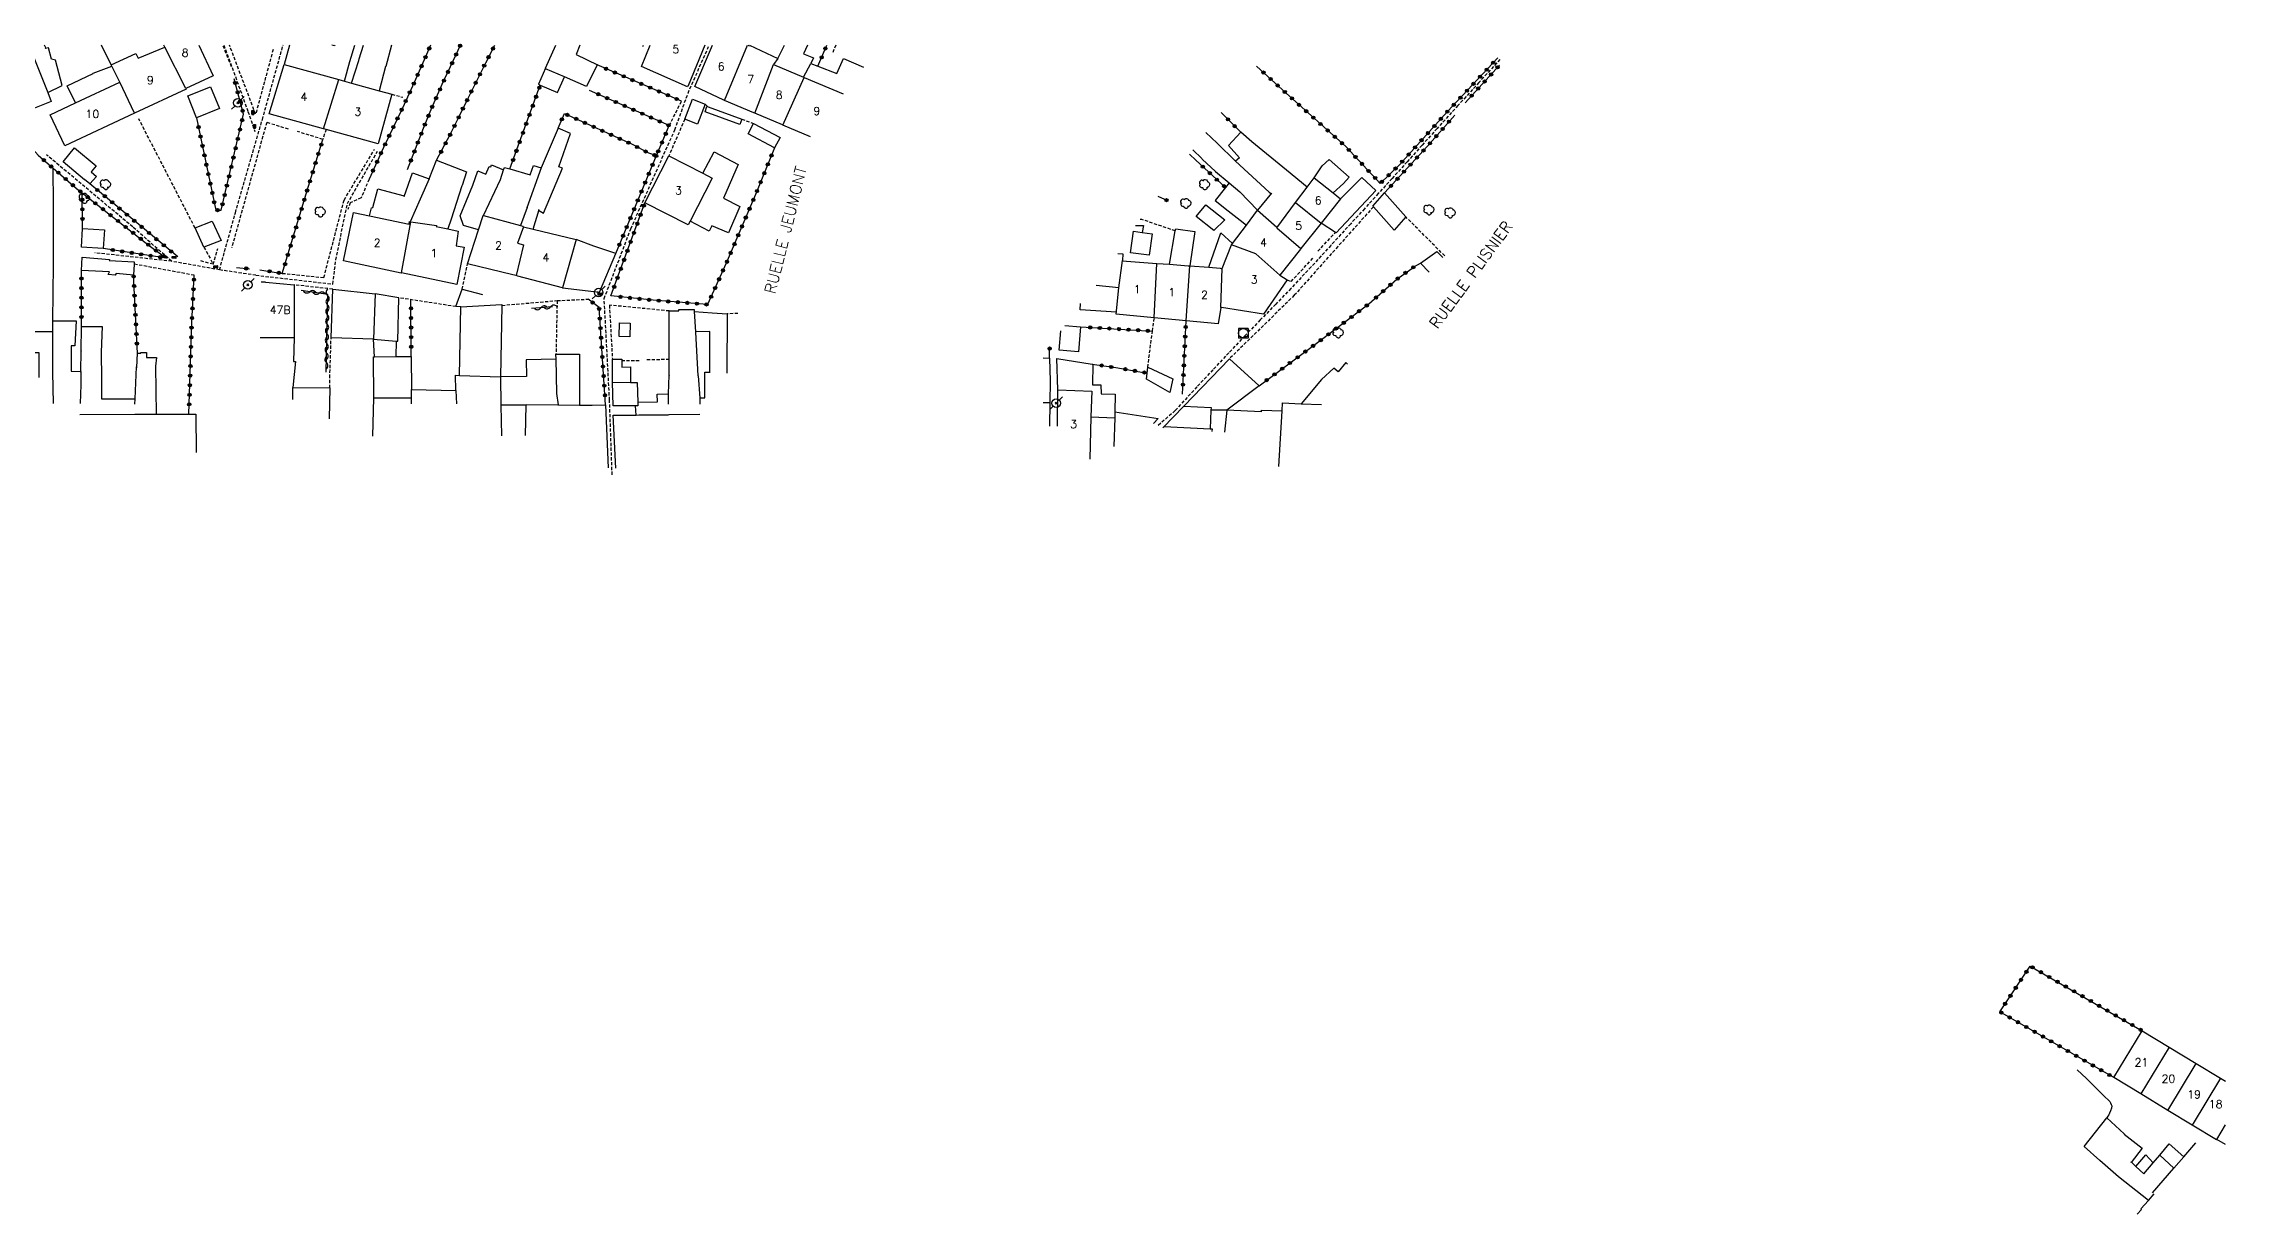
# Model space of a CAD drawing. Header units: millimetres. Extents: x 132999 to 134001, y 129000 to 130000.
# Drawn here: x 133659.1 to 134000, y 129817.4 to 130000.2 of the extents above; entities that cross this region are included whole.
import ezdxf
from ezdxf.enums import TextEntityAlignment as Align

# ---------------------------------------------------------------- set-up
doc = ezdxf.new("R2010")
doc.units = ezdxf.units.MM
doc.linetypes.add('DASHED', pattern=[0.75, 0.5, -0.25])
doc.layers.get('0').update_dxf_attribs({"linetype": 'CONTINUOUS'})
for name, color, linetype in [('W0001', 6, 'DASHED'), ('W0017', 7, 'CONTINUOUS'), ('W0070', 7, 'DASHED'), ('W0101', 7, 'CONTINUOUS'), ('W0104', 1, 'CONTINUOUS'), ('W0112', 1, 'DASHED'), ('W0300', 7, 'CONTINUOUS'), ('W0310', 3, 'CONTINUOUS'), ('W0323', 7, 'CONTINUOUS'), ('W0330', 7, 'CONTINUOUS'), ('W0401', 7, 'CONTINUOUS'), ('W0420', 7, 'CONTINUOUS'), ('W0473', 7, 'CONTINUOUS'), ('W0989', 7, 'CONTINUOUS'), ('W0991', 7, 'CONTINUOUS'), ('W1102', 7, 'CONTINUOUS')]:
    doc.layers.add(name, color=color, linetype=linetype)
doc.styles.get("Standard").update_dxf_attribs({"font": 'romans.shx', "width": 0.85})

# ---------------------------------------------------------------- blocks, each defined once
blk = doc.blocks.new('T401')
for p, q in [((-0.3, 0.3), (0, 0.3)), ((-0.3, -0.25), (-0.3, 0.3)), ((-0.3, 0.15), (0, 0.15)), ((-0.3, 0), (0, 0)), ((0, 0.3), (0, -0.25)), ((-0.3, -0.15), (0, -0.15)), ((-0.3, -0.25), (-0.3, -0.3)), ((-0.3, -0.3), (0, -0.3)), ((0, -0.3), (0, -0.25))]:
    blk.add_line(p, q)
blk = doc.blocks.new('T300')
for p, q in [((-0.8, 0.51), (-0.86, 0.34)), ((-0.86, 0.34), (-0.86, 0.17)), ((-0.86, 0.17), (-0.74, 0.06)), ((-0.69, 0.63), (-0.8, 0.51)), ((-0.8, -0.06), (-0.74, 0.06)), ((-0.74, 0.06), (-0.69, 0.11)), ((-0.57, 0.69), (-0.69, 0.63)), ((-0.46, 0.69), (-0.57, 0.69)), ((-0.29, 0.63), (-0.46, 0.69)), ((-0.29, 0.63), (-0.17, 0.74)), ((-0.23, 0.57), (-0.29, 0.63)), ((-0.17, 0.74), (-0.06, 0.8)), ((-0.06, 0.8), (0.06, 0.8)), ((0.06, 0.8), (0.23, 0.74)), ((0.23, 0.74), (0.34, 0.63)), ((0.34, 0.63), (0.4, 0.51)), ((0.46, 0.46), (0.34, 0.46)), ((0.4, 0.51), (0.4, 0.46)), ((0.57, 0.4), (0.46, 0.46)), ((0.57, 0.4), (0.69, 0.29)), ((0.69, 0.29), (0.74, 0.17)), ((0.74, 0.06), (0.69, -0.17)), ((0.74, 0.17), (0.74, 0.06)), ((-0.8, -0.17), (-0.8, -0.06)), ((-0.8, -0.23), (-0.8, -0.17)), ((-0.74, -0.34), (-0.8, -0.23)), ((-0.69, -0.4), (-0.74, -0.34)), ((-0.51, -0.46), (-0.69, -0.4)), ((-0.4, -0.46), (-0.51, -0.46)), ((-0.4, -0.46), (-0.34, -0.46)), ((-0.34, -0.46), (-0.34, -0.4)), ((-0.34, -0.51), (-0.34, -0.46)), ((-0.29, -0.63), (-0.34, -0.51)), ((-0.17, -0.74), (-0.29, -0.63)), ((-0.06, -0.8), (-0.17, -0.74)), ((0.06, -0.8), (-0.06, -0.8)), ((0.17, -0.74), (0.06, -0.8)), ((0.23, -0.69), (0.17, -0.74)), ((0.29, -0.46), (0.23, -0.46)), ((0.29, -0.63), (0.23, -0.69)), ((0.46, -0.4), (0.29, -0.46)), ((0.34, -0.51), (0.29, -0.63)), ((0.34, -0.51), (0.34, -0.46)), ((0.57, -0.34), (0.46, -0.4)), ((0.63, -0.29), (0.57, -0.34)), ((0.69, -0.17), (0.63, -0.29))]:
    blk.add_line(p, q)
blk = doc.blocks.new('T473')
for p, q in [((-0.166667, 0.166667), (0.166667, -0.166667)), ((-0.166667, -0.166667), (0.166667, 0.166667)), ((0.500001, 0.500001), (1.000002, 1.000002)), ((-1.000002, -1.000002), (-0.500001, -0.500001))]:
    blk.add_line(p, q)
blk.add_ellipse((0, 0), major_axis=(0.471405, 0.471405), ratio=1, start_param=5.4977871438, end_param=11.780972451)
blk = doc.blocks.new('T420')
for p, q in [((0.75, 0.75), (-0.75, 0.75)), ((-0.75, 0.75), (-0.75, -0.75)), ((0.75, 0.75), (0.75, -0.75)), ((0.75, -0.75), (-0.75, -0.75))]:
    blk.add_line(p, q)
blk.add_ellipse((0, 0), major_axis=(-0.53, 0.53), ratio=1, start_param=3.926991, end_param=10.210176)
blk = doc.blocks.new('t323o')
at = {"color": 0, "linetype": 'Continuous'}
for radius in [0.25, 0.15]:
    blk.add_circle((0, 0), radius, dxfattribs=at)
blk = doc.blocks.new('t310o')
at = {"color": 0, "linetype": 'Continuous'}
for centre, start, end in [((-0.5, 0.38), 216.8699, 323.1304), ((0.5, -0.37), 36.8699, 143.1303)]:
    blk.add_arc(centre, 0.625, start, end, dxfattribs=at)

msp = doc.modelspace()

# ---------------------------------------------------------------- linework, layer by layer
at = {"layer": 'W0001'}
for points in [[(133747.96, 129932.88), (133747.56, 129944.54), (133746.72, 129960.41)], [(133849.22, 129957.07), (133846.82, 129954.6), (133844.31, 129951.95), (133841.82, 129949.29), (133839.33, 129946.62), (133835.91, 129942.92), (133833.27, 129940.58)]]:
    msp.add_lwpolyline(points, dxfattribs=at)
at = {"layer": 'W0017'}
for points in [[(133693.8, 129962.97), (133693.12, 129962.96)], [(133976.86, 129839.93), (133977.57, 129839.26), (133978.28, 129838.59), (133978.99, 129837.91), (133979.98, 129836.94), (133980.96, 129835.96), (133981.94, 129834.98)], [(133981.94, 129834.98), (133982.05, 129834.77), (133982.16, 129834.55), (133982.24, 129834.33), (133982.22, 129833.94), (133982.08, 129833.54), (133981.9, 129833.16), (133981.77, 129832.93), (133981.63, 129832.7), (133981.48, 129832.46)]]:
    msp.add_lwpolyline(points, dxfattribs=at)
at = {"layer": 'W0070'}
for points in [[(133692.32, 129964.05), (133686.62, 129964.89), (133689.11, 129973.82), (133693.32, 129988.38), (133696.55, 130000)], [(133687.3, 130000), (133691.07, 129989.65), (133692.15, 129986.5)], [(133746.72, 129960.41), (133750.88, 129971.31), (133757.75, 129986.78), (133759.82, 129992.48), (133763.13, 130000)], [(133886.67, 129997.76), (133883.39, 129994.16), (133880.11, 129990.57), (133876.84, 129986.96), (133874.49, 129984.36), (133872.16, 129981.75), (133869.81, 129979.15), (133867.66, 129976.8), (133865.51, 129974.45), (133863.35, 129972.1), (133860.25, 129968.72), (133857.16, 129965.34), (133854.02, 129962), (133851.63, 129959.53), (133849.22, 129957.07)], [(133686.62, 129964.89), (133679.14, 129966.23), (133673.07, 129971.6), (133659.6, 129982.85)], [(133692.32, 129964.05), (133704.32, 129962.68), (133704.8, 129966.45), (133706.6, 129975.25), (133711.31, 129983.43)], [(133679.14, 129966.23), (133667.15, 129967.55)]]:
    msp.add_lwpolyline(points, dxfattribs=at)
at = {"layer": 'W0101'}
for points in [[(133671.07, 129994.21), (133669.79, 129996.73), (133669.69, 129996.92), (133673.53, 129998.71), (133673.9, 129997.97), (133678.06, 129999.67), (133678.1, 129999.68)], [(133678.1, 129999.68), (133677.94, 130000)], [(133683.38, 130000), (133685.63, 129995.19), (133681.38, 129993.2)], [(133759.81, 129993.62), (133759.76, 129993.5), (133752.53, 129996.66), (133753.91, 130000)], [(133762.45, 130000), (133759.82, 129993.64)], [(133760.89, 129993.52), (133763.64, 130000)], [(133769.14, 130000), (133769.39, 129999.9), (133769.43, 129999.98), (133773.84, 129997.9), (133773.19, 129996.96), (133773.19, 129996.96)], [(133694.37, 129989.28), (133696.74, 129996.95)], [(133696.74, 129996.95), (133705.24, 129994.61)], [(133773.19, 129996.96), (133777.87, 129994.98), (133777.98, 129994.93)], [(133662.46, 129984.27), (133660.19, 129989.13), (133664.12, 129990.96), (133671.07, 129994.21)], [(133681.38, 129993.2), (133681.41, 129993.13), (133673.32, 129989.35)], [(133705.24, 129994.61), (133706.15, 129994.36), (133707.25, 129994.06), (133711.56, 129992.88), (133713.53, 129992.34), (133711.4, 129984.6), (133703.28, 129986.83), (133702.89, 129986.93)], [(133765.53, 129991.36), (133765.42, 129991.41), (133765.41, 129991.39), (133760.89, 129993.52)], [(133777.98, 129994.93), (133784.04, 129992.37)], [(133673.32, 129989.35), (133662.46, 129984.27)], [(133702.89, 129986.93), (133694.37, 129989.28)], [(133770.24, 129989.36), (133770.1, 129989.42), (133770.1, 129989.43), (133765.53, 129991.36)], [(133774.64, 129987.49), (133774.58, 129987.52), (133770.24, 129989.36)], [(133778.93, 129985.68), (133774.64, 129987.49)], [(133753.08, 129975.35), (133756.81, 129982.69), (133756.82, 129982.68)], [(133756.83, 129982.68), (133762.12, 129979.99), (133763.58, 129979.24), (133760.15, 129972.51), (133759.85, 129971.91), (133753.08, 129975.35)], [(133854.72, 129975.39), (133856.53, 129977.81), (133857.63, 129979.28), (133860.63, 129976.9), (133861.75, 129976)], [(133851.79, 129971.48), (133854.72, 129975.39)], [(133861.75, 129976), (133858.73, 129972.2)], [(133715.02, 129964.4), (133705.99, 129966.3), (133707.58, 129973.86), (133710.05, 129973.34), (133716.23, 129972.04), (133716.24, 129972.1), (133716.31, 129972.42), (133716.41, 129972.41), (133716.52, 129972.39)], [(133716.52, 129972.39), (133720.51, 129971.82), (133720.49, 129971.68), (133722.3, 129971.3), (133723.92, 129970.96), (133723.58, 129968.63), (133724.84, 129968.45)], [(133732.98, 129963.99), (133732.45, 129964.13), (133732.45, 129964.13), (133725.36, 129965.83), (133727.08, 129971.15), (133727.81, 129973.4), (133727.88, 129973.38), (133733.65, 129971.82), (133734.01, 129971.73), (133733.99, 129971.63), (133734.14, 129971.6)], [(133844.75, 129968.82), (133844.88, 129969), (133847.05, 129971.89), (133848.79, 129974.21), (133851.82, 129971.56), (133851.79, 129971.48)], [(133858.73, 129972.2), (133855.55, 129968.21)], [(133734.14, 129971.6), (133735.64, 129971.24), (133742.36, 129969.62)], [(133742.36, 129969.62), (133740.2, 129962.08)], [(133843.29, 129965.12), (133844.75, 129968.82)], [(133724.84, 129968.45), (133723.69, 129962.6)], [(133827.1, 129962.11), (133827.69, 129966.34)], [(133827.69, 129966.34), (133827.67, 129966.3), (133833.07, 129965.9)], [(133833.07, 129965.9), (133833.07, 129965.9), (133835.04, 129965.76), (133837.95, 129965.54), (133838.23, 129965.52)], [(133838.23, 129965.52), (133841.21, 129965.29), (133842.97, 129965.16), (133843.26, 129965.05), (133843.29, 129965.12)], [(133855.55, 129968.21), (133855.49, 129968.13), (133855.51, 129968.12), (133852.3, 129964.09)], [(133693.8, 129962.97), (133698.3, 129962.54), (133698.29, 129954.29)], [(133723.69, 129962.6), (133715.03, 129964.43), (133715.02, 129964.4)], [(133740.2, 129962.08), (133733.23, 129963.92), (133732.98, 129963.99)], [(133832.64, 129957.39), (133826.7, 129957.95), (133827.1, 129962.11)], [(133852.3, 129964.09), (133853.42, 129963.32), (133849.72, 129957.95), (133843.14, 129959)], [(133843.14, 129959), (133843.05, 129959.01), (133843.06, 129959.02), (133842.65, 129956.48), (133837.62, 129956.95), (133837.62, 129956.92)], [(133837.62, 129956.92), (133832.64, 129957.39)], [(133695.83, 129954.29), (133692.98, 129954.29)], [(133698.29, 129954.29), (133695.83, 129954.29)], [(133698.1, 129946.51), (133703.84, 129946.46), (133703.73, 129941.62)], [(133698.1, 129946.51), (133698.1, 129946.51)], [(133710.56, 129938.93), (133710.73, 129944.9), (133716.61, 129944.89)], [(133716.61, 129944.89), (133716.63, 129946.2), (133723.52, 129946.07), (133723.63, 129943.96)], [(133817.53, 129940.48), (133817.59, 129946.13), (133822.91, 129945.95), (133822.77, 129941.92)], [(133664.82, 129942.32), (133673.37, 129942.35)], [(133673.37, 129942.35), (133676.7, 129942.36), (133680.03, 129942.37)], [(133734.44, 129939), (133734.44, 129939), (133734.52, 129943.75), (133734.52, 129943.87), (133739.47, 129943.81)], [(133739.47, 129943.81), (133739.58, 129943.81), (133742.86, 129943.77), (133744.85, 129943.75), (133744.85, 129943.75)], [(133748.55, 129933.94), (133748.1, 129942.18), (133748.23, 129942.18)], [(133748.23, 129942.18), (133751.74, 129942.22), (133752.14, 129942.23), (133756.71, 129942.27)], [(133756.71, 129942.27), (133756.89, 129942.28), (133761.68, 129942.33)], [(133815.29, 129944.17), (133816.33, 129944.18), (133816.29, 129940.48)], [(133822.77, 129941.92), (133826.51, 129941.79), (133826.34, 129937.33)], [(133852.13, 129934.17), (133852.63, 129942.87), (133852.7, 129944.13), (133855.59, 129943.97), (133858.78, 129943.84)], [(133834.19, 129940.44), (133834.19, 129940.44), (133834.19, 129940.44), (133841.38, 129940.06), (133841.68, 129940.04), (133841.67, 129939.64)], [(133986.8, 129836.18), (133982.57, 129838.76), (133987.01, 129846.06), (133991.21, 129843.5)], [(133991.21, 129843.5), (133995.42, 129840.95)], [(133995.42, 129840.95), (133999.22, 129838.64)], [(133991.03, 129833.61), (133986.8, 129836.18)], [(133999.22, 129838.64), (134000, 129838.16)], [(133994.83, 129831.3), (133991.03, 129833.61)], [(133998.68, 129829.05), (133998.64, 129828.99), (133994.83, 129831.3)], [(134000, 129828.28), (133998.68, 129829.05)], [(133991.96, 129824.6), (133993.49, 129826.37), (133995.37, 129828.54)], [(133988.63, 129820.76), (133991.96, 129824.6)]]:
    msp.add_lwpolyline(points, dxfattribs=at)
msp.add_lwpolyline([(133655.61, 129989.3), (133652.55, 129996.98), (133657.29, 129998.86), (133659.78, 129992.61), (133660.34, 129991.19)], close=True, dxfattribs=at)
at = {"layer": 'W0104'}
for points in [[(133659.78, 129992.61), (133662.06, 129993.67), (133660.98, 129997.63), (133660.37, 129997.78), (133659.88, 129999.56), (133659.46, 129999.45), (133659.49, 129999.56), (133659.29, 130000)], [(133669.69, 129996.92), (133668.2, 130000)], [(133697.56, 130000), (133696.74, 129996.95)], [(133704.64, 130000), (133704.6, 129999.88), (133704.6, 129999.87), (133704.17, 130000)], [(133706.15, 129994.36), (133706.97, 129997.42), (133706.98, 129997.46), (133707.77, 130000)], [(133707.25, 129994.06), (133708.38, 129997.61), (133708.45, 129997.84), (133709.14, 130000)], [(133713.48, 130000), (133712.62, 129996.66), (133712.55, 129996.68), (133711.56, 129992.88)], [(133742.9, 130000), (133742.36, 129998.55), (133745.65, 129996.94), (133745.63, 129996.89), (133743.98, 129993.51), (133740.5, 129995.02), (133737.53, 129996.31), (133737.56, 129996.37), (133739.14, 130000)], [(133773.84, 129997.9), (133774.91, 130000)], [(133778.49, 130000), (133777.87, 129998.62), (133779.41, 129998.03), (133779.01, 129997.13), (133780.12, 129996.7), (133783.05, 129995.57), (133784.1, 129997.93), (133787.22, 129996.54)], [(133664.12, 129990.96), (133662.83, 129993.61), (133666.9, 129995.58), (133666.9, 129995.59), (133669.79, 129996.73)], [(133737.56, 129996.37), (133736.45, 129993.89), (133736.74, 129993.76), (133739.41, 129992.57), (133740.5, 129995.02)], [(133777.87, 129994.98), (133779.01, 129997.13)], [(133735.64, 129971.24), (133736.55, 129974.33), (133736.48, 129974.22), (133737.22, 129973.73), (133740.2, 129980.76), (133739.62, 129981.01), (133741.45, 129986.21), (133739.52, 129987.02), (133736.9, 129980.83)], [(133845.36, 129981.87), (133842.51, 129984.69), (133842.51, 129984.68), (133840.74, 129986.35)], [(133856.53, 129977.81), (133853.31, 129980.44), (133853.3, 129980.47), (133847.89, 129984.88), (133846.17, 129986.41), (133844.27, 129984.34), (133845.97, 129982.41), (133845.36, 129981.87), (133850.62, 129977.03), (133850.97, 129976.75), (133850.95, 129976.86), (133848.79, 129974.21)], [(133762.12, 129979.99), (133763.89, 129983.34), (133767.64, 129981.36), (133765.38, 129976.11), (133767.91, 129974.77), (133766.14, 129970.65), (133763.56, 129971.76), (133763.13, 129970.93), (133760.15, 129972.51)], [(133838.67, 129983.62), (133840.11, 129982.26), (133840.12, 129982.19), (133842.23, 129980.28), (133842.23, 129980.28), (133844.37, 129978.48), (133846.05, 129977.07), (133848.79, 129974.21)], [(133857.63, 129979.28), (133858.91, 129981.13), (133860.01, 129982.13), (133863.13, 129979.38), (133862.23, 129978.36), (133860.63, 129976.9)], [(133710.05, 129973.34), (133710.38, 129974.56), (133710.58, 129974.63), (133711.36, 129977.57), (133715.48, 129976.48), (133715.45, 129976.35), (133716.77, 129980.04), (133719.4, 129979.1), (133717.98, 129975.94), (133716.41, 129972.41)], [(133719.4, 129979.1), (133720.54, 129982.01), (133725.2, 129980.18), (133724.51, 129978.05), (133724.5, 129978.04), (133722.79, 129972.8), (133722.3, 129971.3)], [(133727.08, 129971.15), (133724.76, 129971.83), (133724.22, 129973.35), (133726.22, 129978.1), (133726.98, 129980.34), (133728.23, 129979.82), (133728.74, 129981.03), (133728.99, 129980.96), (133729.09, 129981.3), (133730.99, 129980.51), (133730.99, 129980.51), (133731.15, 129980.9), (133731.98, 129980.65), (133735.14, 129979.73), (133735.67, 129981.18), (133736.9, 129980.82), (133736.9, 129980.83), (133734.65, 129974.59), (133734.67, 129974.63), (133733.65, 129971.82)], [(133727.88, 129973.38), (133730.5, 129979.01), (133730.99, 129980.51)], [(133861.75, 129976), (133865.08, 129979.34), (133867.27, 129977.31), (133861.09, 129970.65), (133860.96, 129970.73), (133858.73, 129972.2)], [(133844.37, 129978.48), (133843.79, 129977.74), (133842.2, 129975.7), (133844.2, 129974.13), (133844.23, 129974.1), (133846.06, 129972.67), (133847.05, 129971.89)], [(133740.2, 129962.08), (133745.98, 129961.43), (133748.52, 129967.43), (133745.08, 129968.57), (133742.36, 129969.62)], [(133829.75, 129971.82), (133830.96, 129971.8), (133830.78, 129970.75)], [(133835.04, 129965.76), (133835.95, 129970.98), (133836.01, 129971.28), (133838.99, 129970.86), (133838.23, 129965.52)], [(133841.21, 129965.29), (133843.04, 129970.66), (133844.88, 129969)], [(133826.99, 129967.47), (133827.77, 129967.41), (133827.69, 129966.34)], [(133874.27, 129965.94), (133876.83, 129967.78), (133877.76, 129966.81)], [(133875.62, 129964.54), (133874.27, 129965.94)], [(133724.31, 129959.12), (133723.55, 129959.16), (133724.52, 129961.87), (133727.72, 129961.03)], [(133827.1, 129962.11), (133823.57, 129962.45)], [(133710.7, 129954.06), (133714.24, 129953.76), (133714.5, 129953.74), (133714.62, 129960.53), (133710.93, 129961.14)], [(133724.11, 129948.41), (133724.31, 129959.12), (133730.75, 129959.49), (133730.75, 129959.35), (133730.54, 129948.17)], [(133756.77, 129943.91), (133756.77, 129943.91), (133756.77, 129943.91), (133756.79, 129945.54), (133756.89, 129948.43), (133756.89, 129948.4), (133756.89, 129950.87), (133756.88, 129954.62), (133756.88, 129958.47), (133758.39, 129958.47), (133758.39, 129958.69), (133760.77, 129958.69), (133760.79, 129958.4), (133760.97, 129955.23), (133760.97, 129955.15), (133761.35, 129948.35), (133761.39, 129948.35), (133761.66, 129944.9), (133761.68, 129943.94)], [(133760.79, 129958.4), (133763.6, 129958.2), (133765.92, 129958.03), (133765.88, 129948.94), (133765.88, 129948.94), (133765.89, 129948.78)], [(133826.74, 129958.31), (133821.1, 129958.66), (133821.13, 129959.66)], [(133658.43, 129948.09), (133658.43, 129951.92), (133657.33, 129951.92), (133657.32, 129955.24), (133660.57, 129955.24)], [(133660.69, 129944.02), (133660.58, 129948.94), (133660.57, 129955.24), (133660.57, 129956.94), (133664.21, 129956.94), (133664.04, 129953.05), (133663.44, 129953.05), (133663.44, 129949.09), (133664.87, 129949.02), (133664.93, 129949.02), (133664.93, 129946.95), (133664.93, 129946.94), (133664.83, 129944)], [(133664.93, 129949.02), (133665, 129952.24), (133665, 129952.18), (133665.05, 129956.04), (133668.3, 129956.05), (133668.15, 129952.05), (133668.15, 129952.04), (133668.16, 129947.81), (133668.17, 129944.85), (133668.17, 129944.74), (133673.42, 129944.75), (133673.64, 129949.76), (133673.7, 129949.66), (133673.79, 129951.88), (133674.35, 129951.88), (133674.35, 129952.01), (133675.23, 129952.01), (133675.23, 129951.23), (133676.77, 129951.23), (133676.62, 129949.83), (133676.7, 129942.36)], [(133761.66, 129944.9), (133762.43, 129944.9), (133762.42, 129948.91), (133763.26, 129948.92), (133763.25, 129948.92), (133763.22, 129955.24), (133760.97, 129955.23)], [(133821.16, 129955.99), (133820.82, 129952.1), (133817.81, 129952.36), (133818.08, 129955.36)], [(133818.68, 129956.21), (133821.16, 129955.99)], [(133698.29, 129954.29), (133698.19, 129950.57), (133698.49, 129950.56), (133698.1, 129946.51)], [(133710.83, 129951.32), (133710.7, 129954.06)], [(133714.24, 129953.76), (133714.19, 129951.36)], [(133739.58, 129943.81), (133739.31, 129945.59), (133739.31, 129945.6), (133739.25, 129948.36), (133739.25, 129948.41), (133739.2, 129950.95), (133739.19, 129951.72), (133742.86, 129951.72), (133742.86, 129948.21), (133742.86, 129948.21), (133742.86, 129943.77)], [(133710.73, 129944.9), (133710.66, 129951.32), (133710.83, 129951.32), (133714.19, 129951.36), (133716.58, 129951.38), (133716.63, 129946.2)], [(133723.52, 129946.07), (133723.51, 129948.44), (133724.11, 129948.41), (133730.54, 129948.17), (133730.56, 129943.76), (133730.66, 129938.99), (133730.66, 129938.99)], [(133739.2, 129950.95), (133734.54, 129950.86), (133734.58, 129948.24), (133730.54, 129948.17)], [(133748.01, 129947.33), (133748, 129949.53), (133748, 129949.52), (133748, 129950.93), (133749.49, 129950.93), (133749.49, 129950.69), (133749.49, 129949.79), (133749.49, 129949.72), (133750.83, 129949.73), (133750.84, 129947.31)], [(133815.29, 129951.13), (133816.29, 129951.1), (133816.39, 129947.5), (133816.33, 129944.18)], [(133817.59, 129946.13), (133817.42, 129951.07), (133822.97, 129950.18), (133823.04, 129950.17), (133823, 129946.96), (133824.3, 129946.95), (133824.35, 129945.52), (133826.55, 129945.49), (133826.52, 129942.72), (133826.51, 129941.79)], [(133837.3, 129943.6), (133844.41, 129951.01), (133849.03, 129946.78), (133843.99, 129942.96), (133841.51, 129943)], [(133862.87, 129950.15), (133862.57, 129950.4), (133861.37, 129948.98), (133860.69, 129949.55), (133858.8, 129947.79), (133858.8, 129947.78), (133855.59, 129943.97)], [(133673.38, 129943.94), (133673.42, 129944.75)], [(133751.98, 129944.22), (133755.05, 129944.3), (133755.02, 129945.5), (133756.79, 129945.54)], [(133680.03, 129942.37), (133682.94, 129942.38), (133682.97, 129936.37)], [(133734.52, 129943.75), (133730.56, 129943.76)], [(133744.85, 129943.75), (133746.94, 129943.81), (133747.34, 129933.98)], [(133751.74, 129942.22), (133751.63, 129943.65)], [(133826.52, 129942.72), (133833.27, 129941.68), (133832.54, 129940.92)], [(133833.99, 129940.24), (133837.3, 129943.6), (133841.53, 129943.4), (133841.53, 129943.41), (133841.51, 129943), (133841.38, 129940.06)], [(133843.99, 129942.96), (133843.62, 129939.55)], [(133849.39, 129942.71), (133843.99, 129942.96)], [(133849.39, 129942.71), (133849.39, 129942.71), (133849.39, 129942.71), (133849.41, 129942.98), (133852.63, 129942.87)], [(133987.97, 129819.56), (133983.3, 129823.25), (133980.39, 129825.8), (133980.39, 129825.8), (133977.92, 129827.95), (133981.48, 129832.46)], [(133981.48, 129832.46), (133984.19, 129829.97), (133984.19, 129829.91), (133987, 129827.7), (133985.26, 129825.48), (133985.26, 129825.56), (133986.01, 129824.87), (133987.26, 129823.72)], [(133986.01, 129824.87), (133987.56, 129826.66)], [(133987.26, 129823.72), (133988.72, 129825.4), (133989.78, 129826.61)], [(133987.56, 129826.66), (133988.72, 129825.4)], [(133989.78, 129826.61), (133991.24, 129828.4), (133993.49, 129826.37)], [(133989.78, 129826.61), (133991.96, 129824.6)], [(133986.23, 129817.38), (133986.91, 129818.14), (133986.8, 129818.24), (133987.97, 129819.56), (133988.86, 129820.56)]]:
    msp.add_lwpolyline(points, dxfattribs=at)
for points in [[(133683.04, 129988.65), (133681.66, 129992.05), (133685.23, 129993.5), (133686.61, 129990.11)], [(133762.5, 129990.78), (133761.29, 129987.67), (133759.32, 129988.43), (133760.53, 129991.55)], [(133768.22, 129988.45), (133767.92, 129987.61), (133762.48, 129989.55), (133762.78, 129990.4), (133762.94, 129990.34)], [(133774.19, 129985.54), (133773.34, 129983.95), (133769.2, 129986.13), (133770.05, 129987.73)], [(133666.38, 129978.32), (133665.55, 129979.01), (133665.55, 129978.95), (133662.19, 129981.79), (133663.99, 129983.93), (133667.33, 129981.12), (133666.55, 129980.2), (133667.38, 129979.5)], [(133870.12, 129971.09), (133866.89, 129974.74), (133866.81, 129974.83), (133868.63, 129976.91), (133871.95, 129973.17)], [(133684.19, 129968.46), (133682.8, 129971.45), (133685.49, 129972.48), (133686.88, 129969.48), (133684.19, 129968.46)], [(133841.99, 129971.02), (133839.23, 129973.23), (133840.7, 129975.07), (133843.67, 129972.69)], [(133665.05, 129968.43), (133665.23, 129971.35), (133668.64, 129971.14), (133668.46, 129968.22)], [(133828.96, 129967.56), (133829.41, 129970.93), (133830.78, 129970.75), (133832.33, 129970.54), (133831.88, 129967.17)], [(133665.05, 129964.81), (133665.15, 129966.89), (133669.41, 129966.51), (133669.4, 129966.36), (133673.29, 129966.17), (133673.27, 129965.79), (133673.19, 129964.08), (133670.47, 129964.32), (133670.32, 129964.09), (133669.21, 129964.18), (133669.46, 129964.6)], [(133704.05, 129954.27), (133704.3, 129961.89), (133710.93, 129961.14), (133710.7, 129954.06)], [(133750.76, 129956.56), (133750.71, 129954.45), (133749.05, 129954.49), (133749.1, 129956.6)], [(133831.47, 129947.8), (133831.56, 129948.78), (133831.64, 129949.69), (133835.58, 129947.85), (133835.11, 129945.72)], [(133748.13, 129943.68), (133748.01, 129947.33), (133750.84, 129947.31), (133751.87, 129947.3), (133751.98, 129944.22), (133752, 129943.65), (133751.63, 129943.65)]]:
    msp.add_lwpolyline(points, close=True, dxfattribs=at)
at = {"layer": 'W0112'}
for points in [[(133688.5, 129996.61), (133687.13, 130000)], [(133695, 129999.31), (133692.27, 129989.21), (133688.17, 130000)], [(133752.78, 129999.76), (133752.87, 130000)], [(133782.9, 130000), (133782.39, 129998.78)], [(133713.53, 129992.34), (133715.24, 129991.85)], [(133756.89, 129987.43), (133758.8, 129991.25)], [(133762.5, 129990.78), (133762.94, 129990.34)], [(133682.8, 129971.45), (133674.01, 129988.47)], [(133697.41, 129986.85), (133693.99, 129987.92), (133688.51, 129968.32)], [(133703.28, 129986.83), (133702.77, 129985.27), (133698.83, 129986.49)], [(133759.32, 129988.43), (133756.81, 129982.69)], [(133768.22, 129988.45), (133770.05, 129987.73)], [(133696.43, 129964.35), (133702.93, 129963.69), (133706.08, 129975.8), (133710.86, 129983.74)], [(133709.99, 129979.04), (133708.75, 129976.13), (133707.03, 129975.34), (133706.67, 129974.33)], [(133835.95, 129970.98), (133830.74, 129972.74), (133830.45, 129972.78)], [(133866.89, 129974.74), (133861.35, 129968.55), (133854.54, 129960.92), (133844.41, 129951.01)], [(133878.03, 129967.09), (133871.95, 129973.17)], [(133684.19, 129968.46), (133685.64, 129965.76), (133686.34, 129968.23)], [(133858.22, 129967.79), (133860.96, 129970.73)], [(133682.67, 129964.05), (133673.27, 129965.79)], [(133685.64, 129965.76), (133683.66, 129966.32)], [(133724.52, 129961.87), (133725.36, 129965.83)], [(133853.42, 129963.32), (133854.03, 129963.05), (133857.45, 129966.72)], [(133704.3, 129961.89), (133698.3, 129962.54)], [(133723.55, 129959.16), (133714.62, 129960.53)], [(133730.75, 129959.35), (133739.37, 129960.09), (133744.23, 129960.31)], [(133739.37, 129960.09), (133739.19, 129951.72)], [(133756.88, 129958.47), (133747.53, 129959.38), (133748, 129950.93)], [(133767.61, 129958.07), (133765.92, 129958.03)], [(133831.64, 129949.69), (133832.38, 129955.33), (133832.64, 129957.39)], [(133703.86, 129948.06), (133704.05, 129954.27)], [(133703.84, 129946.46), (133703.86, 129948.06)], [(133752.19, 129950.68), (133749.49, 129950.69)], [(133756.89, 129950.87), (133753.38, 129950.86)]]:
    msp.add_lwpolyline(points, dxfattribs=at)
at = {"layer": 'W0310'}
for points in [[(133703.31, 129948.91), (133703.52, 129961.07), (133699.36, 129961.66)], [(133738.66, 129959.12), (133735.34, 129958.84)]]:
    msp.add_lwpolyline(points, dxfattribs=at)
at = {"layer": 'W0323'}
for points in [[(133719.61, 130000), (133718.82, 129998.15), (133717.05, 129994.14), (133715.47, 129990.74), (133713.86, 129987.36), (133712.26, 129983.98), (133709.99, 129979.04)], [(133715.98, 129980.58), (133717.23, 129983.8), (133718.49, 129987.02), (133719.79, 129990.22), (133721.43, 129993.9), (133723.13, 129997.54), (133724.26, 130000)], [(133722.67, 129986.02), (133723.96, 129988.66), (133725.25, 129991.29), (133726.55, 129993.92), (133728.22, 129997.25), (133729.61, 130000)], [(133780.12, 129996.7), (133781.49, 130000)], [(133758.8, 129991.25), (133745.63, 129996.89)], [(133886.36, 129998.03), (133878.47, 129989.62), (133870.93, 129981.27), (133867.97, 129978.4), (133862.58, 129984.14), (133853.25, 129992.49), (133848.62, 129996.72)], [(133881.23, 129990.99), (133886.58, 129996.84)], [(133683.04, 129988.65), (133686.04, 129974.24), (133686.88, 129974.21), (133690.38, 129989.22), (133688.89, 129994.75)], [(133731.98, 129980.65), (133736.74, 129993.76)], [(133754.87, 129982.73), (133756.89, 129987.43), (133744.43, 129992.92)], [(133739.52, 129987.02), (133740.5, 129989.3), (133751.07, 129984.51), (133753.62, 129983.16), (133754.87, 129982.73)], [(133846.17, 129986.41), (133843.1, 129989.46)], [(133868.63, 129976.91), (133875.3, 129984.17), (133879.62, 129989.06)], [(133720.54, 129982.01), (133722.67, 129986.02)], [(133657.4, 129983.81), (133658.29, 129982.8), (133664.59, 129977.36), (133665.18, 129976.9), (133675.7, 129968.66), (133678.32, 129966.71), (133668.46, 129968.22)], [(133696.43, 129964.35), (133700.31, 129977.27), (133702.77, 129985.27)], [(133773.34, 129983.95), (133770.54, 129977.05), (133765.8, 129965.93), (133762.88, 129959.48), (133754.36, 129960.15), (133747.77, 129960.82)], [(133748.52, 129967.43), (133754.87, 129982.73)], [(133839.13, 129982.02), (133838.19, 129982.98)], [(133843.79, 129977.74), (133839.13, 129982.02)], [(133665.23, 129971.35), (133665.18, 129976.9)], [(133680.1, 129966.91), (133666.38, 129978.32)], [(133747.77, 129960.82), (133753.08, 129975.35)], [(133833.21, 129976.42), (133834.72, 129975.71)], [(133689.3, 129965.24), (133691.33, 129965.07)], [(133866.18, 129959.58), (133868.36, 129961.5), (133870.55, 129963.43), (133872.88, 129965.13), (133873.34, 129965.4), (133873.81, 129965.67), (133874.27, 129965.94)], [(133665.05, 129956.04), (133665.05, 129964.81)], [(133673.79, 129951.88), (133673.19, 129964.08)], [(133681.85, 129942.38), (133682.29, 129956.57), (133682.67, 129964.05)], [(133692.94, 129964.91), (133696.43, 129964.35)], [(133716.58, 129951.38), (133716.53, 129960.24)], [(133746.94, 129943.81), (133745.93, 129959), (133744.23, 129960.31)], [(133849.03, 129946.78), (133857.31, 129952.9), (133866.18, 129959.58)], [(133821.16, 129955.99), (133832.38, 129955.33)], [(133837.07, 129945.47), (133837.62, 129956.92)], [(133816.29, 129951.1), (133816.31, 129952.86)], [(133822.97, 129950.18), (133826.67, 129949.62)], [(133826.67, 129949.62), (133831.56, 129948.78)], [(133964.75, 129849.02), (133969.52, 129856.16), (133987.01, 129846.06)], [(133982.57, 129838.76), (133964.75, 129849.02)]]:
    msp.add_lwpolyline(points, dxfattribs=at)
at = {"layer": 'W0330'}
msp.add_lwpolyline([(133660.57, 129956.94), (133660.68, 129965.66), (133660.7, 129975.14), (133660.65, 129980.76)], dxfattribs=at)
at = {"layer": 'W1102'}
for points in [[(133681.38, 129993.2), (133678.1, 129999.68)], [(133765.53, 129991.36), (133769.1, 130000)], [(133770.24, 129989.36), (133773.19, 129996.96)], [(133673.32, 129989.35), (133671.07, 129994.21)], [(133702.89, 129986.93), (133705.24, 129994.61)], [(133774.64, 129987.49), (133777.98, 129994.93)], [(133854.72, 129975.39), (133858.73, 129972.2)], [(133715.03, 129964.43), (133716.52, 129972.39)], [(133734.14, 129971.6), (133733.2, 129969.07), (133734.14, 129968.79), (133732.98, 129963.99)], [(133852.3, 129964.09), (133848.55, 129967.38), (133844.75, 129968.82)], [(133851.79, 129971.48), (133855.55, 129968.21)], [(133832.64, 129957.39), (133833.07, 129965.9)], [(133837.62, 129956.92), (133838.23, 129965.52)], [(133843.06, 129959.02), (133843.29, 129965.12)], [(133698.06, 129944.62), (133698.1, 129946.51)], [(133716.64, 129943.96), (133716.61, 129944.89)], [(133822.77, 129941.92), (133822.57, 129935.35)], [(133991.21, 129843.5), (133986.8, 129836.18)], [(133991.03, 129833.61), (133995.42, 129840.95)], [(133999.22, 129838.64), (133994.83, 129831.3)], [(133998.68, 129829.05), (134000, 129831.36)]]:
    msp.add_lwpolyline(points, dxfattribs=at)

# ---------------------------------------------------------------- block references
at = {"layer": 'W0300', "rotation": 359.9999899820874}
for p in [(133668.86, 129978.21), (133840.57, 129978.19), (133665.56, 129976.05), (133837.64, 129975.26), (133702.41, 129973.94), (133875.61, 129974.26), (133878.92, 129973.79), (133861.43, 129955.05)]:
    msp.add_blockref('T300', p, dxfattribs=at)
at = {"layer": 'W0310'}
for p, rotation in [((133700.72, 129961.47), 172.0047563263189), ((133702.2, 129961.26), 172.0047563263189), ((133703.52, 129960.91), 88.97781080213262), ((133703.47, 129957.91), 88.97781080213262), ((133703.5, 129959.41), 88.97781080213262), ((133736.83, 129958.97), 184.9533715687722), ((133738.32, 129959.1), 184.9533715687722), ((133703.42, 129954.91), 88.97781080213262), ((133703.44, 129956.41), 88.97781080213262), ((133703.33, 129950.41), 88.97781080213262), ((133703.36, 129951.91), 88.97781080213262), ((133703.39, 129953.41), 88.97781080213262)]:
    msp.add_blockref('t310o', p, dxfattribs=dict(at, rotation=rotation))
at = {"layer": 'W0323'}
for p, rotation in [((133719.39, 129999.48), 246.7791067319943), ((133724.21, 129999.89), 65.35916948617009), ((133729.34, 129999.46), 63.13897373821476), ((133781.27, 129999.47), 67.4143908483899), ((133718.19, 129996.72), 246.2471563037292), ((133718.8, 129998.1), 246.2471563037292), ((133722.32, 129995.81), 64.91942544719943), ((133722.96, 129997.17), 64.91942544719943), ((133723.59, 129998.53), 65.35916948617009), ((133727.31, 129995.44), 63.38677798945253), ((133727.98, 129996.79), 63.38677798945253), ((133728.66, 129998.12), 63.13897373821476), ((133747.01, 129996.3), 156.8276635303789), ((133748.39, 129995.71), 156.8276635303789), ((133780.7, 129998.09), 67.4143908483899), ((133849.73, 129995.71), 137.5855320083388), ((133884.6, 129996.15), 226.8129526876588), ((133885.28, 129995.42), 47.54242026761268), ((133885.62, 129997.25), 226.8129526876588), ((133886.29, 129996.53), 47.54242026761268), ((133689.07, 129994.08), 105.1357563253077), ((133689.46, 129992.63), 105.1357563253077), ((133716.35, 129992.62), 245.0025228643724), ((133716.98, 129993.98), 245.0025228643724), ((133717.59, 129995.35), 246.2471563037292), ((133721.07, 129993.08), 66.00423065612227), ((133721.69, 129994.45), 64.91942544719943), ((133725.97, 129992.76), 63.74951757929929), ((133726.64, 129994.1), 63.38677798945253), ((133736.59, 129993.34), 70.04076423161482), ((133745.8, 129992.32), 156.1831873605769), ((133749.77, 129995.12), 156.8276635303789), ((133751.14, 129994.53), 156.8276635303789), ((133752.52, 129993.94), 156.8276635303789), ((133753.9, 129993.35), 156.8276635303789), ((133755.28, 129992.76), 156.8276635303789), ((133756.66, 129992.17), 156.8276635303789), ((133850.84, 129994.7), 137.5855320083388), ((133851.94, 129993.69), 137.5855320083388), ((133853.05, 129992.68), 137.5855320083388), ((133881.52, 129992.87), 226.8129526876588), ((133882.24, 129992.1), 47.54242026761268), ((133882.54, 129993.96), 226.8129526876588), ((133883.26, 129993.21), 47.54242026761268), ((133883.57, 129995.06), 226.8129526876588), ((133884.27, 129994.31), 47.54242026761268), ((133689.85, 129991.18), 105.1357563253077), ((133690.24, 129989.73), 105.1357563253077), ((133715.07, 129989.9), 244.5504705029427), ((133715.71, 129991.26), 245.0025228643724), ((133719.28, 129988.96), 67.80748860659837), ((133719.85, 129990.34), 66.00423065612227), ((133720.46, 129991.71), 66.00423065612227), ((133723.99, 129988.72), 63.9504047227703), ((133724.65, 129990.07), 63.9504047227703), ((133725.31, 129991.41), 63.74951757929929), ((133735.05, 129989.11), 70.04076423161482), ((133735.57, 129990.52), 70.04076423161482), ((133736.08, 129991.93), 70.04076423161482), ((133740.97, 129989.09), 335.5858712343723), ((133747.18, 129991.71), 156.1831873605769), ((133748.55, 129991.11), 156.1831873605769), ((133749.92, 129990.5), 156.1831873605769), ((133751.29, 129989.9), 156.1831873605769), ((133752.67, 129989.29), 156.1831873605769), ((133754.04, 129988.68), 156.1831873605769), ((133758.04, 129991.58), 156.8276635303789), ((133854.17, 129991.68), 138.139278556733), ((133855.28, 129990.67), 138.139278556733), ((133856.4, 129989.67), 138.139278556733), ((133857.52, 129988.67), 138.139278556733), ((133878.44, 129989.59), 227.9151056228275), ((133879.46, 129990.68), 226.8129526876588), ((133880.49, 129991.78), 226.8129526876588), ((133683.35, 129987.19), 281.7633670098461), ((133683.65, 129985.72), 281.7633670098461), ((133689.48, 129985.36), 76.87164890634863), ((133689.82, 129986.82), 76.87164890634863), ((133690.16, 129988.28), 76.87164890634863), ((133713.14, 129985.84), 244.5642892388429), ((133713.78, 129987.2), 244.5642892388429), ((133714.43, 129988.55), 244.5504705029427), ((133718.16, 129986.17), 68.72202191668411), ((133718.71, 129987.57), 67.80748860659837), ((133722.65, 129985.99), 61.94012494601967), ((133723.33, 129987.37), 63.94182321560135), ((133734.03, 129986.29), 70.04076423161482), ((133734.54, 129987.7), 70.04076423161482), ((133740.11, 129988.4), 66.8984900323147), ((133742.34, 129988.47), 335.5858712343723), ((133743.7, 129987.85), 335.5858712343723), ((133745.07, 129987.23), 335.5858712343723), ((133746.44, 129986.61), 335.5858712343723), ((133747.8, 129985.99), 335.5858712343723), ((133749.17, 129985.37), 335.5858712343723), ((133755.41, 129988.08), 156.1831873605769), ((133756.34, 129986.15), 66.77933926087854), ((133756.78, 129987.47), 156.1831873605769), ((133844.17, 129988.4), 135.2477021925413), ((133845.23, 129987.34), 135.2477021925413), ((133858.63, 129987.67), 138.139278556733), ((133859.75, 129986.67), 138.139278556733), ((133860.87, 129985.67), 138.139278556733), ((133875.42, 129986.25), 227.9151056228275), ((133876.43, 129987.36), 227.9151056228275), ((133876.72, 129985.78), 48.55079391033611), ((133877.43, 129988.48), 227.9151056228275), ((133877.71, 129986.9), 48.55079391033611), ((133878.7, 129988.03), 48.55079391033611), ((133659.18, 129982.03), 319.211421021023), ((133683.96, 129984.25), 281.7633670098461), ((133684.27, 129982.78), 281.7633670098461), ((133688.8, 129982.43), 76.87164890634863), ((133689.14, 129983.89), 76.87164890634863), ((133702.07, 129983.01), 72.90381791135466), ((133702.52, 129984.45), 72.90381791135466), ((133711.24, 129981.76), 245.3521030872127), ((133711.86, 129983.13), 245.3521030872127), ((133712.5, 129984.49), 244.5642892388429), ((133716.52, 129981.98), 68.72803732894593), ((133717.07, 129983.38), 68.72803732894593), ((133717.61, 129984.78), 68.72202191668411), ((133721.24, 129983.34), 61.94012494601967), ((133721.95, 129984.66), 61.94012494601967), ((133732.49, 129982.06), 70.04076423161482), ((133733.01, 129983.47), 70.04076423161482), ((133733.52, 129984.88), 70.04076423161482), ((133750.53, 129984.75), 335.5858712343723), ((133751.87, 129984.08), 332.193438964595), ((133753.2, 129983.38), 332.193438964595), ((133754.59, 129982.82), 341.0040165742784), ((133754.85, 129982.67), 67.42564653819784), ((133755.16, 129983.4), 66.77933926087854), ((133755.75, 129984.78), 66.77933926087854), ((133772.86, 129982.76), 247.8856502965831), ((133861.99, 129984.67), 138.139278556733), ((133863.06, 129983.62), 133.1928854322108), ((133864.09, 129982.53), 133.1928854322108), ((133871.4, 129981.8), 227.9151056228275), ((133872.41, 129982.91), 227.9151056228275), ((133873.41, 129984.02), 227.9151056228275), ((133873.7, 129982.44), 47.39844284802761), ((133874.42, 129985.14), 227.9151056228275), ((133874.72, 129983.54), 47.39844284802761), ((133875.73, 129984.65), 48.55079391033611), ((133660.31, 129981.05), 319.211421021023), ((133661.45, 129980.07), 319.211421021023), ((133662.59, 129979.09), 319.211421021023), ((133684.57, 129981.31), 281.7633670098461), ((133684.88, 129979.84), 281.7633670098461), ((133688.12, 129979.51), 76.87164890634863), ((133688.46, 129980.97), 76.87164890634863), ((133700.75, 129978.71), 72.90381791135466), ((133701.19, 129980.15), 72.90381791135466), ((133701.63, 129981.58), 72.90381791135466), ((133710.61, 129980.4), 245.3521030872127), ((133753.12, 129978.52), 67.42564653819784), ((133753.7, 129979.9), 67.42564653819784), ((133754.28, 129981.29), 67.42564653819784), ((133771.17, 129978.59), 247.8856502965831), ((133771.73, 129979.98), 247.8856502965831), ((133772.3, 129981.37), 247.8856502965831), ((133840.24, 129981), 137.4005973412431), ((133841.34, 129979.99), 137.4005973412431), ((133842.44, 129978.97), 137.4005973412431), ((133865.11, 129981.44), 133.1928854322108), ((133866.14, 129980.34), 133.1928854322108), ((133867.17, 129979.25), 133.1928854322108), ((133868.21, 129978.63), 224.155454204633), ((133869.28, 129979.67), 224.155454204633), ((133870.36, 129980.72), 224.155454204633), ((133870.66, 129979.12), 47.39844284802761), ((133871.67, 129980.23), 47.39844284802761), ((133872.69, 129981.33), 47.39844284802761), ((133663.72, 129978.11), 319.211421021023), ((133664.87, 129977.14), 321.8982884233845), ((133665.19, 129975.85), 90.44470560396746), ((133666.05, 129976.22), 321.9357730529771), ((133667.23, 129975.29), 321.9357730529771), ((133667.53, 129977.36), 140.2589743031468), ((133668.69, 129976.4), 140.2589743031468), ((133669.84, 129975.44), 140.2589743031468), ((133685.18, 129978.37), 281.7633670098461), ((133685.49, 129976.91), 281.7633670098461), ((133685.79, 129975.44), 281.7633670098461), ((133687.09, 129975.13), 76.87164890634863), ((133687.43, 129976.59), 76.87164890634863), ((133687.78, 129978.05), 76.87164890634863), ((133699.88, 129975.84), 73.31458108423935), ((133700.31, 129977.28), 72.90381791135466), ((133751.97, 129975.75), 67.42564653819784), ((133752.55, 129977.13), 67.42564653819784), ((133770.02, 129975.82), 246.8990765403248), ((133770.6, 129977.2), 247.8856502965831), ((133834.57, 129975.78), 335.0650307264231), ((133843.55, 129977.96), 137.4005973412431), ((133869.64, 129978.02), 47.39844284802761), ((133665.2, 129974.35), 90.44470560396746), ((133665.22, 129972.85), 90.44470560396746), ((133668.41, 129974.37), 321.9357730529771), ((133669.59, 129973.44), 321.9357730529771), ((133670.77, 129972.52), 321.9357730529771), ((133670.99, 129974.48), 140.2589743031468), ((133671.95, 129971.59), 321.9357730529771), ((133672.15, 129973.52), 140.2589743031468), ((133673.3, 129972.56), 140.2589743031468), ((133674.45, 129971.6), 140.2589743031468), ((133686.32, 129974.23), 357.8789036031544), ((133699.02, 129972.97), 73.31458108423935), ((133699.45, 129974.4), 73.31458108423935), ((133750.24, 129971.59), 67.42564653819784), ((133750.82, 129972.98), 67.42564653819784), ((133751.4, 129974.36), 67.42564653819784), ((133751.89, 129972.09), 69.94031561725312), ((133752.4, 129973.5), 69.94031561725312), ((133752.92, 129974.91), 69.94031561725312), ((133768.25, 129971.68), 246.8990765403248), ((133768.84, 129973.06), 246.8990765403248), ((133769.43, 129974.44), 246.8990765403248), ((133673.13, 129970.67), 321.9357730529771), ((133674.32, 129969.75), 321.9357730529771), ((133675.5, 129968.82), 321.9357730529771), ((133675.61, 129970.64), 140.2589743031468), ((133676.76, 129969.68), 140.2589743031468), ((133677.91, 129968.73), 140.2589743031468), ((133697.73, 129968.66), 73.31458108423935), ((133698.16, 129970.09), 73.31458108423935), ((133698.59, 129971.53), 73.31458108423935), ((133749.09, 129968.82), 67.42564653819784), ((133749.67, 129970.21), 67.42564653819784), ((133750.86, 129969.27), 69.94031561725312), ((133751.38, 129970.68), 69.94031561725312), ((133767.08, 129968.92), 246.8990765403248), ((133767.66, 129970.3), 246.8990765403248), ((133669.94, 129967.99), 171.2874635550043), ((133671.42, 129967.77), 171.2874635550043), ((133672.91, 129967.54), 171.2874635550043), ((133674.39, 129967.31), 171.2874635550043), ((133675.87, 129967.08), 171.2874635550043), ((133676.7, 129967.92), 323.3055865817519), ((133677.36, 129966.86), 171.2874635550043), ((133677.9, 129967.02), 323.3055865817519), ((133679.07, 129967.77), 140.2589743031468), ((133690.8, 129965.12), 355.3113343413454), ((133696.87, 129965.78), 73.31458108423935), ((133697.3, 129967.22), 73.31458108423935), ((133749.32, 129965.05), 69.94031561725312), ((133749.83, 129966.45), 69.94031561725312), ((133750.35, 129967.86), 69.94031561725312), ((133765.28, 129964.8), 245.6330943520851), ((133765.9, 129966.16), 246.8990765403248), ((133766.49, 129967.54), 246.8990765403248), ((133873.13, 129965.28), 30.87208336432852), ((133665.05, 129963.54), 89.9803915889054), ((133665.05, 129962.04), 89.9803915889054), ((133673.2, 129963.86), 92.78162224155032), ((133673.28, 129962.37), 92.78162224155032), ((133682.56, 129961.86), 87.06804950167154), ((133682.63, 129963.36), 87.06804950167154), ((133694.42, 129964.67), 350.8438416285263), ((133695.9, 129964.43), 350.8438416285263), ((133748.29, 129962.23), 69.94031561725312), ((133748.8, 129963.64), 69.94031561725312), ((133764.05, 129962.06), 245.6330943520851), ((133764.67, 129963.43), 245.6330943520851), ((133868.43, 129961.56), 41.36197413171318), ((133869.56, 129962.56), 41.36197413171318), ((133870.69, 129963.53), 36.07692710933189), ((133871.91, 129964.42), 36.07692710933189), ((133665.05, 129960.54), 89.9803915889054), ((133665.05, 129959.04), 89.9803915889054), ((133673.35, 129960.87), 92.78162224155032), ((133673.42, 129959.37), 92.78162224155032), ((133682.4, 129958.87), 87.06804950167154), ((133682.48, 129960.36), 87.06804950167154), ((133716.54, 129958.88), 90.2912661397177), ((133744.91, 129959.78), 142.4346695287381), ((133745.94, 129958.78), 93.79729774058684), ((133749.27, 129960.67), 174.1989657577105), ((133750.76, 129960.51), 174.1989657577105), ((133752.25, 129960.36), 174.1989657577105), ((133753.74, 129960.21), 174.1989657577105), ((133755.24, 129960.08), 175.4953362536804), ((133756.73, 129959.96), 175.4953362536804), ((133758.23, 129959.84), 175.4953362536804), ((133759.72, 129959.73), 175.4953362536804), ((133761.22, 129959.61), 175.4953362536804), ((133762.71, 129959.49), 175.4953362536804), ((133763.43, 129960.7), 245.6330943520851), ((133864.66, 129958.44), 36.9874844121431), ((133865.86, 129959.34), 36.9874844121431), ((133867.31, 129960.57), 41.38977771123842), ((133665.05, 129957.54), 89.9803915889054), ((133673.49, 129957.87), 92.78162224155032), ((133673.57, 129956.37), 92.78162224155032), ((133673.64, 129954.87), 92.78162224155032), ((133682.26, 129955.87), 88.23683165340555), ((133682.33, 129957.37), 87.06804950167154), ((133716.54, 129957.38), 90.2912661397177), ((133716.55, 129955.88), 90.2912661397177), ((133746.04, 129957.28), 93.79729774058684), ((133746.14, 129955.79), 93.79729774058684), ((133822.66, 129955.9), 356.6269507232973), ((133824.15, 129955.82), 356.6269507232973), ((133825.65, 129955.73), 356.6269507232973), ((133827.15, 129955.64), 356.6269507232973), ((133828.65, 129955.55), 356.6269507232973), ((133830.14, 129955.46), 356.6269507232973), ((133831.64, 129955.37), 356.6269507232973), ((133837.57, 129955.96), 87.2653693886948), ((133859.87, 129954.83), 36.9874844121431), ((133861.07, 129955.73), 36.9874844121431), ((133862.27, 129956.63), 36.9874844121431), ((133863.46, 129957.53), 36.9874844121431), ((133673.71, 129953.38), 92.78162224155032), ((133682.12, 129951.37), 88.23683165340555), ((133682.17, 129952.87), 88.23683165340555), ((133682.22, 129954.37), 88.23683165340555), ((133716.56, 129954.38), 90.2912661397177), ((133716.57, 129952.88), 90.2912661397177), ((133746.24, 129954.29), 93.79729774058684), ((133746.34, 129952.79), 93.79729774058684), ((133746.44, 129951.3), 93.79729774058684), ((133816.31, 129952.6), 89.30316132592382), ((133837.36, 129951.47), 87.2653693886948), ((133837.43, 129952.96), 87.2653693886948), ((133837.5, 129954.46), 87.2653693886948), ((133855.06, 129951.24), 36.4456819145103), ((133856.27, 129952.13), 36.4456819145103), ((133857.47, 129953.02), 36.9874844121431), ((133858.67, 129953.92), 36.9874844121431), ((133682.03, 129948.37), 88.23683165340555), ((133682.08, 129949.87), 88.23683165340555), ((133746.54, 129949.8), 93.79729774058684), ((133746.64, 129948.3), 93.79729774058684), ((133824.45, 129949.96), 351.4283704603827), ((133825.94, 129949.73), 351.4283704603827), ((133828.15, 129949.37), 350.1975629127562), ((133829.63, 129949.11), 350.1975629127562), ((133831.11, 129948.86), 350.1975629127562), ((133837.22, 129948.47), 87.2653693886948), ((133837.29, 129949.97), 87.2653693886948), ((133850.23, 129947.67), 36.4456819145103), ((133851.44, 129948.57), 36.4456819145103), ((133852.65, 129949.46), 36.4456819145103), ((133853.85, 129950.35), 36.4456819145103), ((133681.94, 129945.37), 88.23683165340555), ((133681.99, 129946.87), 88.23683165340555), ((133746.74, 129946.81), 93.79729774058684), ((133746.84, 129945.31), 93.79729774058684), ((133837.14, 129946.97), 87.2653693886948), ((133681.89, 129943.88), 88.23683165340555), ((133969.88, 129855.95), 329.9824512553001), ((133967.25, 129852.77), 56.26364857201705), ((133968.08, 129854.01), 56.26364857201705), ((133968.92, 129855.26), 56.26364857201705), ((133971.18, 129855.2), 329.9824512553001), ((133972.48, 129854.45), 329.9824512553001), ((133973.78, 129853.7), 329.9824512553001), ((133975.07, 129852.95), 329.9824512553001), ((133965, 129848.88), 150.0415641411483), ((133965.59, 129850.27), 56.26364857201705), ((133966.42, 129851.52), 56.26364857201705), ((133976.37, 129852.2), 329.9824512553001), ((133977.67, 129851.45), 329.9824512553001), ((133978.97, 129850.7), 329.9824512553001), ((133980.27, 129849.95), 329.9824512553001), ((133981.57, 129849.2), 329.9824512553001), ((133966.3, 129848.13), 150.0415641411483), ((133967.6, 129847.38), 150.0415641411483), ((133968.9, 129846.63), 150.0415641411483), ((133970.2, 129845.89), 150.0415641411483), ((133982.87, 129848.45), 329.9824512553001), ((133984.17, 129847.7), 329.9824512553001), ((133985.47, 129846.95), 329.9824512553001), ((133986.76, 129846.2), 329.9824512553001), ((133971.5, 129845.14), 150.0415641411483), ((133972.8, 129844.39), 150.0415641411483), ((133974.1, 129843.64), 150.0415641411483), ((133975.4, 129842.89), 150.0415641411483), ((133976.7, 129842.14), 150.0415641411483), ((133978, 129841.39), 150.0415641411483), ((133979.3, 129840.64), 150.0415641411483), ((133980.6, 129839.89), 150.0415641411483), ((133981.9, 129839.14), 150.0415641411483)]:
    msp.add_blockref('t323o', p, dxfattribs=dict(at, rotation=rotation))
at = {"layer": 'W0401'}
for p in [(133691.98, 129989.46), (133692.24, 129987.32)]:
    msp.add_blockref('T401', p, dxfattribs=at)
for p, rotation in [((133679.54, 129967), 89.96658603133497), ((133686.06, 129965.51), 89.76364745071555), ((133746.08, 129961.25), 89.24313239444723)]:
    msp.add_blockref('T401', p, dxfattribs=dict(at, rotation=rotation))
at = {"layer": 'W0420', "rotation": 359.9999899820874}
msp.add_blockref('T420', (133846.57, 129955), dxfattribs=at)
at = {"layer": 'W0473', "rotation": 359.9999899820874}
for p in [(133689.49, 129990.98), (133691.06, 129962.56), (133745.86, 129961.35), (133817.34, 129944.08)]:
    msp.add_blockref('T473', p, dxfattribs=at)

# ---------------------------------------------------------------- texts
at = {"layer": 'W0989'}
msp.add_text('RUELLE JEUMONT', height=1.75, rotation=75.8893, dxfattribs=at).set_placement((133775.06, 129971.13), align=Align.MIDDLE_CENTER)
msp.add_text('RUELLE PLISNIER', height=1.75, rotation=53.778, dxfattribs=at).set_placement((133876.91, 129955.54))
at = {"layer": 'W0991'}
for s, p in [('8', (133681.24, 129998.81)), ('5', (133757.91, 129999.35)), ('6', (133764.98, 129996.67)), ('9', (133675.81, 129994.52)), ('4', (133699.81, 129991.94)), ('7', (133769.61, 129994.69)), ('8', (133774.06, 129992.23)), ('10', (133666.76, 129989.24)), ('3', (133708.24, 129989.6)), ('9', (133779.94, 129989.7)), ('3', (133758.33, 129977.3)), ('6', (133858.26, 129975.74)), ('5', (133855.22, 129971.8)), ('2', (133711.25, 129969.13)), ('2', (133730.2, 129968.69)), ('4', (133849.73, 129969.15)), ('1', (133720.13, 129967.5)), ('4', (133737.62, 129966.84)), ('1', (133829.97, 129961.87)), ('1', (133835.39, 129961.41)), ('3', (133848.28, 129963.38)), ('47B', (133696.1, 129958.63)), ('2', (133840.52, 129961)), ('3', (133820.06, 129940.8)), ('21', (133986.89, 129841.12)), ('20', (133991.11, 129838.56)), ('19', (133995.12, 129836.12)), ('18', (133998.48, 129834.6))]:
    msp.add_text(s, height=1.25, dxfattribs=at).set_placement(p, align=Align.MIDDLE_CENTER)

doc.saveas('drawing.dxf')
